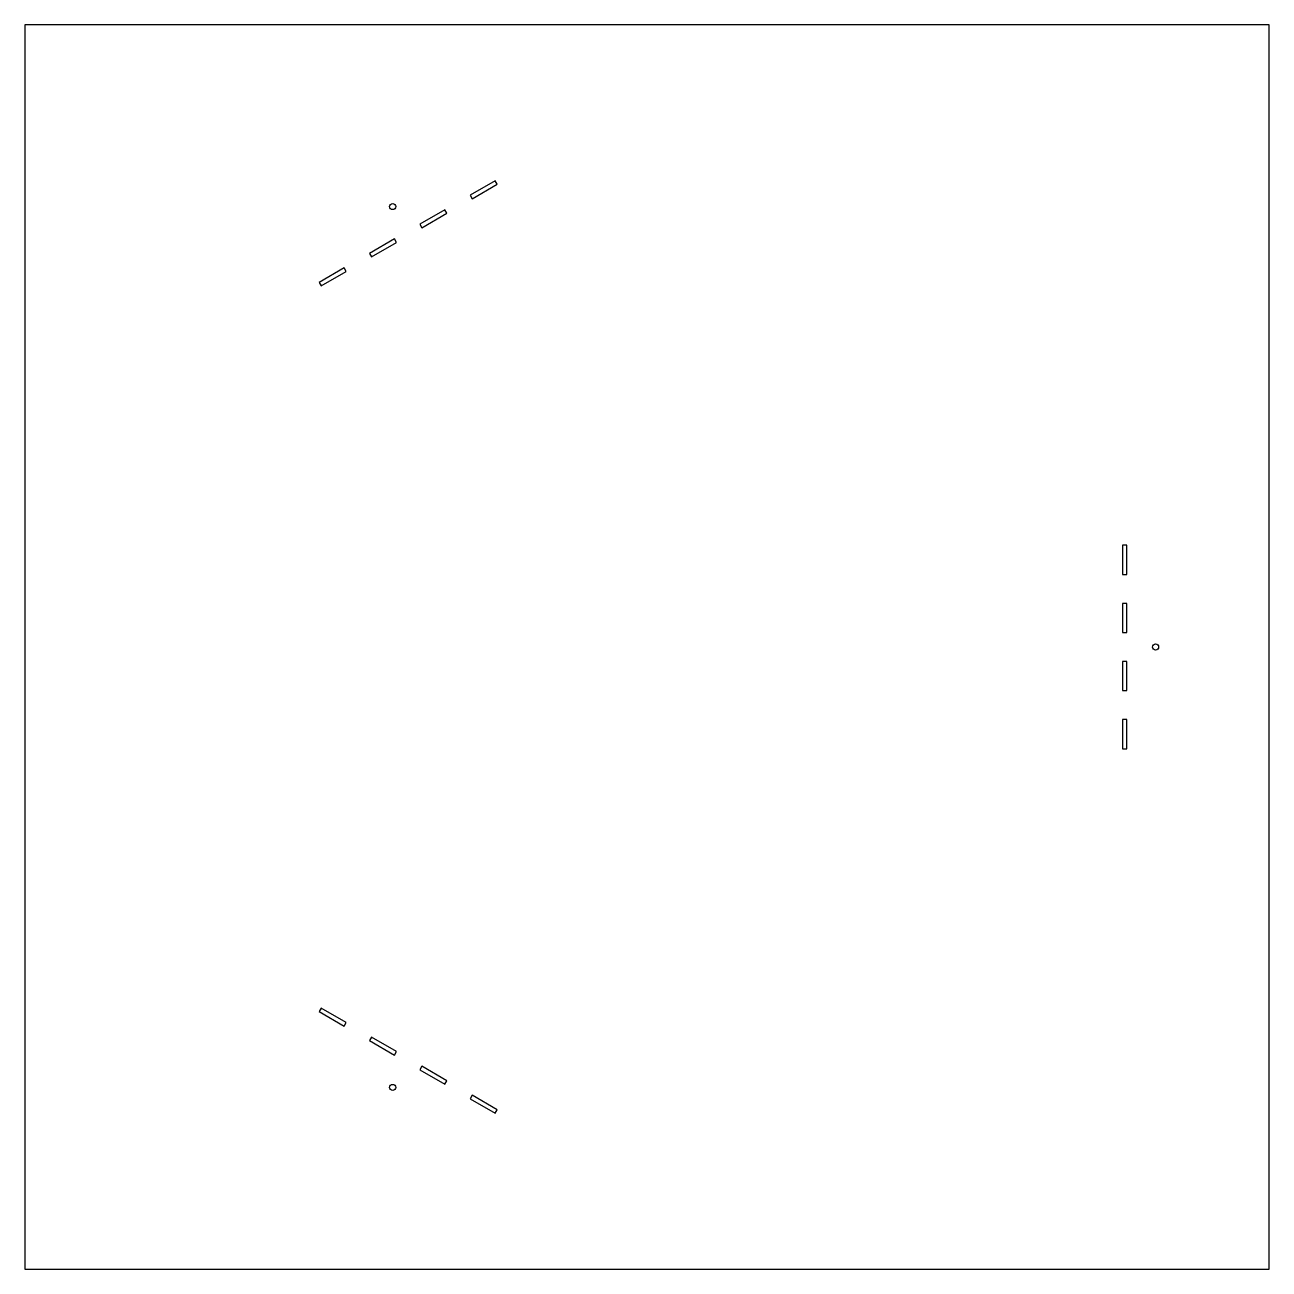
# Model space of a CAD drawing. Extents: x -30.6 to 30.6, y -30.6 to 30.6.
import ezdxf

# ---------------------------------------------------------------- set-up
doc = ezdxf.new("R2010")
doc.units = 0
doc.layers.get('0').update_dxf_attribs({"linetype": 'CONTINUOUS'})

msp = doc.modelspace()

# ---------------------------------------------------------------- linework, layer by layer
at = {"color": 7, "linetype": 'CONTINUOUS'}
for p, q in [((-30.58, 30.58), (-30.58, -30.58)), ((30.58, 30.58), (-30.58, 30.58)), ((30.58, -30.58), (30.58, 30.58)), ((-7.46, 22.921), (-8.697, 22.207)), ((-8.597, 22.033), (-7.36, 22.748)), ((-7.36, 22.748), (-7.46, 22.921)), ((-8.697, 22.207), (-8.597, 22.033)), ((-9.934, 21.492), (-11.171, 20.778)), ((-9.834, 21.319), (-9.934, 21.492)), ((-11.071, 20.605), (-9.834, 21.319)), ((-11.171, 20.778), (-11.071, 20.605)), ((-12.409, 20.064), (-13.646, 19.349)), ((-13.546, 19.176), (-12.309, 19.891)), ((-12.309, 19.891), (-12.409, 20.064)), ((-13.646, 19.349), (-13.546, 19.176)), ((-14.883, 18.635), (-16.12, 17.921)), ((-16.02, 17.748), (-14.783, 18.462)), ((-14.783, 18.462), (-14.883, 18.635)), ((-16.12, 17.921), (-16.02, 17.748)), ((23.58, 5), (23.38, 5)), ((23.38, 5), (23.38, 3.571)), ((23.58, 3.571), (23.58, 5)), ((23.38, 3.571), (23.58, 3.571)), ((23.58, 2.143), (23.38, 2.143)), ((23.38, 2.143), (23.38, 0.714)), ((23.58, 0.714), (23.58, 2.143)), ((23.38, 0.714), (23.58, 0.714)), ((23.58, -0.714), (23.38, -0.714)), ((23.38, -0.714), (23.38, -2.143)), ((23.58, -2.143), (23.58, -0.714)), ((23.38, -2.143), (23.58, -2.143)), ((23.58, -3.571), (23.38, -3.571)), ((23.38, -3.571), (23.38, -5)), ((23.58, -5), (23.58, -3.571)), ((23.38, -5), (23.58, -5)), ((-16.02, -17.748), (-16.12, -17.921)), ((-16.12, -17.921), (-14.883, -18.635)), ((-14.783, -18.462), (-16.02, -17.748)), ((-14.883, -18.635), (-14.783, -18.462)), ((-13.546, -19.176), (-13.646, -19.349)), ((-13.646, -19.349), (-12.409, -20.064)), ((-12.309, -19.891), (-13.546, -19.176)), ((-12.409, -20.064), (-12.309, -19.891)), ((-11.071, -20.605), (-11.171, -20.778)), ((-11.171, -20.778), (-9.934, -21.492)), ((-9.834, -21.319), (-11.071, -20.605)), ((-9.934, -21.492), (-9.834, -21.319)), ((-8.597, -22.033), (-8.697, -22.207)), ((-8.697, -22.207), (-7.46, -22.921)), ((-7.36, -22.748), (-8.597, -22.033)), ((-7.46, -22.921), (-7.36, -22.748)), ((-30.58, -30.58), (30.58, -30.58))]:
    msp.add_line(p, q, dxfattribs=at)
for centre in [(-12.5, 21.651), (25, 0), (-12.5, -21.651)]:
    msp.add_circle(centre, 0.15, dxfattribs=at)

doc.saveas('drawing.dxf')
